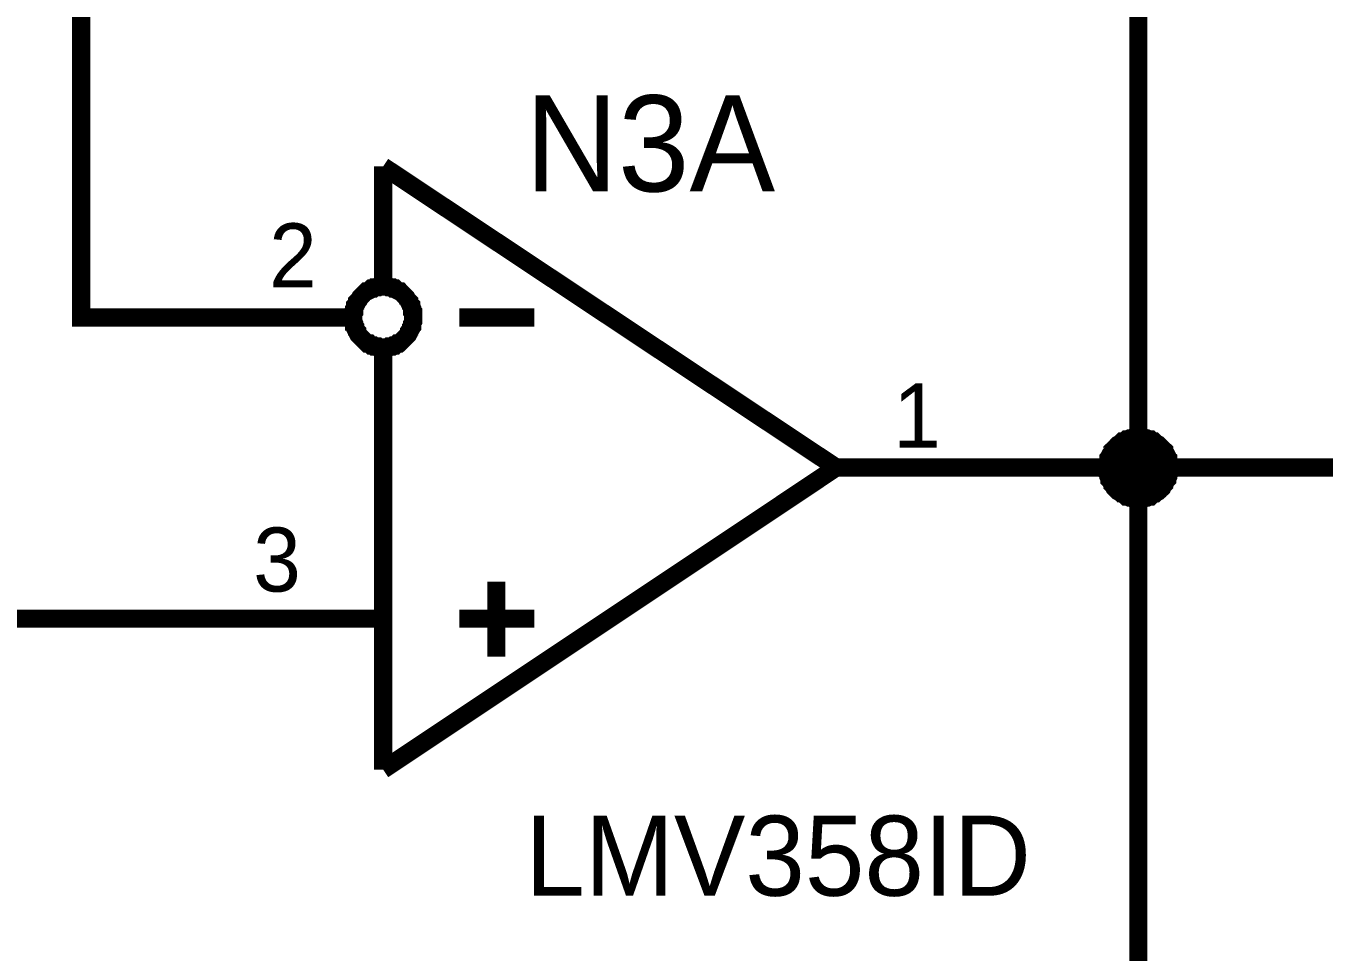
# Model space of a CAD drawing. Header units: millimetres. Extents: x 0 to 420, y 0 to 297.
# Drawn here: x 141.62 to 163.11, y 99.48 to 114.81 of the extents above; entities that cross this region are included whole.
import ezdxf

# ---------------------------------------------------------------- set-up
doc = ezdxf.new("R2010")
doc.units = ezdxf.units.MM
doc.layers.add('Sheet', color=255, linetype='Continuous')

msp = doc.modelspace()

# ---------------------------------------------------------------- linework, layer by layer
at = {"layer": 'Sheet'}
for points, const_width in [([(145.037, 109.984), (142.538, 109.984), (142.538, 117.485), (160.032, 117.485), (160.032, 107.5), (157.533, 107.5)], 0.3), ([(147.536, 112.484), (147.536, 110.613)], 0.3), ([(147.536, 112.484), (155.034, 107.5)], 0.3), ([(147.04, 109.984), (147.04, 110.017), (147.04, 110.034), (147.04, 110.067), (147.056, 110.083), (147.056, 110.117), (147.056, 110.133), (147.073, 110.166), (147.073, 110.183), (147.089, 110.199), (147.106, 110.232), (147.106, 110.249), (147.122, 110.266), (147.139, 110.282), (147.156, 110.315), (147.172, 110.332), (147.189, 110.348), (147.205, 110.365), (147.222, 110.381), (147.238, 110.398), (147.255, 110.415), (147.271, 110.415), (147.305, 110.431), (147.321, 110.448), (147.338, 110.464), (147.371, 110.464), (147.387, 110.481), (147.404, 110.481), (147.437, 110.481), (147.453, 110.497), (147.487, 110.497), (147.503, 110.497), (147.536, 110.497)], 0.3), ([(147.536, 110.497), (147.503, 110.497), (147.487, 110.497), (147.453, 110.497), (147.437, 110.481), (147.404, 110.481), (147.387, 110.481), (147.371, 110.464), (147.338, 110.464), (147.321, 110.448), (147.305, 110.431), (147.271, 110.415), (147.255, 110.415), (147.238, 110.398), (147.222, 110.381), (147.205, 110.365), (147.189, 110.348), (147.172, 110.332), (147.156, 110.315), (147.139, 110.282), (147.122, 110.266), (147.106, 110.249), (147.106, 110.232), (147.089, 110.199), (147.073, 110.183), (147.073, 110.166), (147.056, 110.133), (147.056, 110.117), (147.056, 110.083), (147.04, 110.067), (147.04, 110.034), (147.04, 110.017), (147.04, 109.984)], 0.3), ([(147.536, 110.497), (147.569, 110.497), (147.586, 110.497), (147.619, 110.497), (147.636, 110.481), (147.669, 110.481), (147.685, 110.481), (147.702, 110.464), (147.735, 110.464), (147.751, 110.448), (147.768, 110.431), (147.801, 110.415), (147.818, 110.415), (147.834, 110.398), (147.851, 110.381), (147.867, 110.365), (147.884, 110.348), (147.9, 110.332), (147.917, 110.315), (147.933, 110.282), (147.95, 110.266), (147.967, 110.249), (147.967, 110.232), (147.983, 110.199), (148, 110.183), (148, 110.166), (148.016, 110.133), (148.016, 110.117), (148.016, 110.083), (148.033, 110.067), (148.033, 110.034), (148.033, 110.017), (148.033, 109.984)], 0.3), ([(148.033, 109.984), (148.033, 110.017), (148.033, 110.034), (148.033, 110.067), (148.016, 110.083), (148.016, 110.117), (148.016, 110.133), (148, 110.166), (148, 110.183), (147.983, 110.199), (147.967, 110.232), (147.967, 110.249), (147.95, 110.266), (147.933, 110.282), (147.917, 110.315), (147.9, 110.332), (147.884, 110.348), (147.867, 110.365), (147.851, 110.381), (147.834, 110.398), (147.818, 110.415), (147.801, 110.415), (147.768, 110.431), (147.751, 110.448), (147.735, 110.464), (147.702, 110.464), (147.685, 110.481), (147.669, 110.481), (147.636, 110.481), (147.619, 110.497), (147.586, 110.497), (147.569, 110.497), (147.536, 110.497)], 0.3), ([(147.04, 109.984), (145.037, 109.984)], 0.3), ([(147.536, 109.487), (147.503, 109.487), (147.487, 109.487), (147.453, 109.487), (147.437, 109.504), (147.404, 109.504), (147.387, 109.504), (147.371, 109.52), (147.338, 109.52), (147.321, 109.537), (147.305, 109.554), (147.271, 109.554), (147.255, 109.57), (147.238, 109.587), (147.222, 109.603), (147.205, 109.62), (147.189, 109.636), (147.172, 109.653), (147.156, 109.669), (147.139, 109.686), (147.122, 109.703), (147.106, 109.736), (147.106, 109.752), (147.089, 109.769), (147.073, 109.802), (147.073, 109.818), (147.056, 109.835), (147.056, 109.868), (147.056, 109.885), (147.04, 109.918), (147.04, 109.934), (147.04, 109.967), (147.04, 109.984)], 0.3), ([(147.04, 109.984), (147.04, 109.984)], 0.3), ([(147.04, 109.984), (147.04, 109.967), (147.04, 109.934), (147.04, 109.918), (147.056, 109.885), (147.056, 109.868), (147.056, 109.835), (147.073, 109.818), (147.073, 109.802), (147.089, 109.769), (147.106, 109.752), (147.106, 109.736), (147.122, 109.703), (147.139, 109.686), (147.156, 109.669), (147.172, 109.653), (147.189, 109.636), (147.205, 109.62), (147.222, 109.603), (147.238, 109.587), (147.255, 109.57), (147.271, 109.554), (147.305, 109.554), (147.321, 109.537), (147.338, 109.52), (147.371, 109.52), (147.387, 109.504), (147.404, 109.504), (147.437, 109.504), (147.453, 109.487), (147.487, 109.487), (147.503, 109.487), (147.536, 109.487)], 0.3), ([(148.033, 109.984), (148.033, 109.967), (148.033, 109.934), (148.033, 109.918), (148.016, 109.885), (148.016, 109.868), (148.016, 109.835), (148, 109.818), (148, 109.802), (147.983, 109.769), (147.967, 109.752), (147.967, 109.736), (147.95, 109.703), (147.933, 109.686), (147.917, 109.669), (147.9, 109.653), (147.884, 109.636), (147.867, 109.62), (147.851, 109.603), (147.834, 109.587), (147.818, 109.57), (147.801, 109.554), (147.768, 109.554), (147.751, 109.537), (147.735, 109.52), (147.702, 109.52), (147.685, 109.504), (147.669, 109.504), (147.636, 109.504), (147.619, 109.487), (147.586, 109.487), (147.569, 109.487), (147.536, 109.487)], 0.3), ([(147.536, 109.487), (147.569, 109.487), (147.586, 109.487), (147.619, 109.487), (147.636, 109.504), (147.669, 109.504), (147.685, 109.504), (147.702, 109.52), (147.735, 109.52), (147.751, 109.537), (147.768, 109.554), (147.801, 109.554), (147.818, 109.57), (147.834, 109.587), (147.851, 109.603), (147.867, 109.62), (147.884, 109.636), (147.9, 109.653), (147.917, 109.669), (147.933, 109.686), (147.95, 109.703), (147.967, 109.736), (147.967, 109.752), (147.983, 109.769), (148, 109.802), (148, 109.818), (148.016, 109.835), (148.016, 109.868), (148.016, 109.885), (148.033, 109.918), (148.033, 109.934), (148.033, 109.967), (148.033, 109.984)], 0.3), ([(148.033, 109.984), (148.033, 109.984), (148.033, 109.984), (148.033, 109.984), (148.033, 109.984), (148.033, 109.984), (148.033, 109.984), (148.033, 109.984), (148.033, 109.984), (148.033, 109.984), (148.033, 109.984), (148.033, 109.984), (148.033, 109.984), (148.033, 109.984), (148.033, 109.984), (148.033, 109.984), (148.033, 109.984), (148.033, 109.984), (148.033, 109.984), (148.033, 109.984), (148.033, 109.984), (148.033, 109.984), (148.033, 109.984), (148.033, 109.984), (148.033, 109.984), (148.033, 109.984), (148.033, 109.984), (148.033, 109.984), (148.033, 109.984), (148.033, 109.984), (148.033, 109.984), (148.033, 109.984), (148.033, 109.984)], 0.3), ([(148.033, 109.984), (148.033, 109.984)], 0.3), ([(148.794, 109.984), (150.035, 109.984)], 0.3), ([(147.536, 109.371), (147.536, 102.499)], 0.3), ([(159.519, 107.5), (159.519, 107.517), (159.519, 107.55), (159.519, 107.566), (159.536, 107.6), (159.536, 107.616), (159.536, 107.649), (159.552, 107.666), (159.552, 107.682), (159.569, 107.715), (159.585, 107.732), (159.602, 107.749), (159.602, 107.782), (159.619, 107.798), (159.635, 107.815), (159.652, 107.831), (159.668, 107.848), (159.685, 107.865), (159.701, 107.881), (159.734, 107.898), (159.751, 107.914), (159.767, 107.931), (159.784, 107.931), (159.817, 107.947), (159.834, 107.964), (159.85, 107.964), (159.883, 107.98), (159.9, 107.98), (159.933, 107.98), (159.95, 107.997), (159.983, 107.997), (159.999, 107.997), (160.032, 107.997)], 0.3), ([(159.519, 107.5), (159.519, 107.517), (159.519, 107.55), (159.519, 107.566), (159.536, 107.6), (159.536, 107.616), (159.536, 107.649), (159.552, 107.666), (159.552, 107.682), (159.569, 107.715), (159.585, 107.732), (159.602, 107.749), (159.602, 107.782), (159.619, 107.798), (159.635, 107.815), (159.652, 107.831), (159.668, 107.848), (159.685, 107.865), (159.701, 107.881), (159.734, 107.898), (159.751, 107.914), (159.767, 107.931), (159.784, 107.931), (159.817, 107.947), (159.834, 107.964), (159.85, 107.964), (159.883, 107.98), (159.9, 107.98), (159.933, 107.98), (159.95, 107.997), (159.983, 107.997), (159.999, 107.997), (160.032, 107.997)], 0.3), ([(159.519, 107.5), (159.519, 107.517), (159.519, 107.55), (159.519, 107.566), (159.536, 107.6), (159.536, 107.616), (159.536, 107.649), (159.552, 107.666), (159.552, 107.682), (159.569, 107.715), (159.585, 107.732), (159.602, 107.749), (159.602, 107.782), (159.619, 107.798), (159.635, 107.815), (159.652, 107.831), (159.668, 107.848), (159.685, 107.865), (159.701, 107.881), (159.734, 107.898), (159.751, 107.914), (159.767, 107.931), (159.784, 107.931), (159.817, 107.947), (159.834, 107.964), (159.85, 107.964), (159.883, 107.98), (159.9, 107.98), (159.933, 107.98), (159.95, 107.997), (159.983, 107.997), (159.999, 107.997), (160.032, 107.997)], 0.3), ([(159.519, 107.5), (159.519, 107.517), (159.519, 107.55), (159.519, 107.566), (159.536, 107.6), (159.536, 107.616), (159.536, 107.649), (159.552, 107.666), (159.552, 107.682), (159.569, 107.715), (159.585, 107.732), (159.602, 107.749), (159.602, 107.782), (159.619, 107.798), (159.635, 107.815), (159.652, 107.831), (159.668, 107.848), (159.685, 107.865), (159.701, 107.881), (159.734, 107.898), (159.751, 107.914), (159.767, 107.931), (159.784, 107.931), (159.817, 107.947), (159.834, 107.964), (159.85, 107.964), (159.883, 107.98), (159.9, 107.98), (159.933, 107.98), (159.95, 107.997), (159.983, 107.997), (159.999, 107.997), (160.032, 107.997)], 0.3), ([(159.519, 107.5), (159.519, 107.517), (159.519, 107.55), (159.519, 107.566), (159.536, 107.6), (159.536, 107.616), (159.536, 107.649), (159.552, 107.666), (159.552, 107.682), (159.569, 107.715), (159.585, 107.732), (159.602, 107.749), (159.602, 107.782), (159.619, 107.798), (159.635, 107.815), (159.652, 107.831), (159.668, 107.848), (159.685, 107.865), (159.701, 107.881), (159.734, 107.898), (159.751, 107.914), (159.767, 107.931), (159.784, 107.931), (159.817, 107.947), (159.834, 107.964), (159.85, 107.964), (159.883, 107.98), (159.9, 107.98), (159.933, 107.98), (159.95, 107.997), (159.983, 107.997), (159.999, 107.997), (160.032, 107.997)], 0.3), ([(159.519, 107.5), (159.519, 107.517), (159.519, 107.55), (159.519, 107.566), (159.536, 107.6), (159.536, 107.616), (159.536, 107.649), (159.552, 107.666), (159.552, 107.682), (159.569, 107.715), (159.585, 107.732), (159.602, 107.749), (159.602, 107.782), (159.619, 107.798), (159.635, 107.815), (159.652, 107.831), (159.668, 107.848), (159.685, 107.865), (159.701, 107.881), (159.734, 107.898), (159.751, 107.914), (159.767, 107.931), (159.784, 107.931), (159.817, 107.947), (159.834, 107.964), (159.85, 107.964), (159.883, 107.98), (159.9, 107.98), (159.933, 107.98), (159.95, 107.997), (159.983, 107.997), (159.999, 107.997), (160.032, 107.997)], 0.3), ([(160.032, 107.997), (160.032, 107.997)], 0.3), ([(160.032, 107.997), (160.065, 107.997), (160.082, 107.997), (160.115, 107.997), (160.132, 107.98), (160.165, 107.98), (160.181, 107.98), (160.214, 107.964), (160.231, 107.964), (160.247, 107.947), (160.281, 107.931), (160.297, 107.931), (160.314, 107.914), (160.33, 107.898), (160.363, 107.881), (160.38, 107.865), (160.396, 107.848), (160.413, 107.831), (160.43, 107.815), (160.446, 107.798), (160.463, 107.782), (160.463, 107.749), (160.479, 107.732), (160.496, 107.715), (160.512, 107.682), (160.512, 107.666), (160.529, 107.649), (160.529, 107.616), (160.529, 107.6), (160.545, 107.566), (160.545, 107.55), (160.545, 107.517), (160.545, 107.5)], 0.3), ([(160.032, 107.997), (160.032, 107.997)], 0.3), ([(160.032, 107.997), (160.065, 107.997), (160.082, 107.997), (160.115, 107.997), (160.132, 107.98), (160.165, 107.98), (160.181, 107.98), (160.214, 107.964), (160.231, 107.964), (160.247, 107.947), (160.281, 107.931), (160.297, 107.931), (160.314, 107.914), (160.33, 107.898), (160.363, 107.881), (160.38, 107.865), (160.396, 107.848), (160.413, 107.831), (160.43, 107.815), (160.446, 107.798), (160.463, 107.782), (160.463, 107.749), (160.479, 107.732), (160.496, 107.715), (160.512, 107.682), (160.512, 107.666), (160.529, 107.649), (160.529, 107.616), (160.529, 107.6), (160.545, 107.566), (160.545, 107.55), (160.545, 107.517), (160.545, 107.5)], 0.3), ([(160.032, 107.997), (160.032, 107.997)], 0.3), ([(160.032, 107.997), (160.065, 107.997), (160.082, 107.997), (160.115, 107.997), (160.132, 107.98), (160.165, 107.98), (160.181, 107.98), (160.214, 107.964), (160.231, 107.964), (160.247, 107.947), (160.281, 107.931), (160.297, 107.931), (160.314, 107.914), (160.33, 107.898), (160.363, 107.881), (160.38, 107.865), (160.396, 107.848), (160.413, 107.831), (160.43, 107.815), (160.446, 107.798), (160.463, 107.782), (160.463, 107.749), (160.479, 107.732), (160.496, 107.715), (160.512, 107.682), (160.512, 107.666), (160.529, 107.649), (160.529, 107.616), (160.529, 107.6), (160.545, 107.566), (160.545, 107.55), (160.545, 107.517), (160.545, 107.5)], 0.3), ([(160.032, 107.997), (160.032, 107.997)], 0.3), ([(160.032, 107.997), (160.065, 107.997), (160.082, 107.997), (160.115, 107.997), (160.132, 107.98), (160.165, 107.98), (160.181, 107.98), (160.214, 107.964), (160.231, 107.964), (160.247, 107.947), (160.281, 107.931), (160.297, 107.931), (160.314, 107.914), (160.33, 107.898), (160.363, 107.881), (160.38, 107.865), (160.396, 107.848), (160.413, 107.831), (160.43, 107.815), (160.446, 107.798), (160.463, 107.782), (160.463, 107.749), (160.479, 107.732), (160.496, 107.715), (160.512, 107.682), (160.512, 107.666), (160.529, 107.649), (160.529, 107.616), (160.529, 107.6), (160.545, 107.566), (160.545, 107.55), (160.545, 107.517), (160.545, 107.5)], 0.3), ([(160.032, 107.997), (160.032, 107.997)], 0.3), ([(160.032, 107.997), (160.065, 107.997), (160.082, 107.997), (160.115, 107.997), (160.132, 107.98), (160.165, 107.98), (160.181, 107.98), (160.214, 107.964), (160.231, 107.964), (160.247, 107.947), (160.281, 107.931), (160.297, 107.931), (160.314, 107.914), (160.33, 107.898), (160.363, 107.881), (160.38, 107.865), (160.396, 107.848), (160.413, 107.831), (160.43, 107.815), (160.446, 107.798), (160.463, 107.782), (160.463, 107.749), (160.479, 107.732), (160.496, 107.715), (160.512, 107.682), (160.512, 107.666), (160.529, 107.649), (160.529, 107.616), (160.529, 107.6), (160.545, 107.566), (160.545, 107.55), (160.545, 107.517), (160.545, 107.5)], 0.3), ([(160.032, 107.997), (160.032, 107.997)], 0.3), ([(160.032, 107.997), (160.065, 107.997), (160.082, 107.997), (160.115, 107.997), (160.132, 107.98), (160.165, 107.98), (160.181, 107.98), (160.214, 107.964), (160.231, 107.964), (160.247, 107.947), (160.281, 107.931), (160.297, 107.931), (160.314, 107.914), (160.33, 107.898), (160.363, 107.881), (160.38, 107.865), (160.396, 107.848), (160.413, 107.831), (160.43, 107.815), (160.446, 107.798), (160.463, 107.782), (160.463, 107.749), (160.479, 107.732), (160.496, 107.715), (160.512, 107.682), (160.512, 107.666), (160.529, 107.649), (160.529, 107.616), (160.529, 107.6), (160.545, 107.566), (160.545, 107.55), (160.545, 107.517), (160.545, 107.5)], 0.3), ([(159.519, 107.5), (159.519, 107.517), (159.519, 107.55), (159.519, 107.566), (159.536, 107.6), (159.536, 107.616), (159.536, 107.649), (159.552, 107.666), (159.552, 107.682), (159.569, 107.715), (159.585, 107.732), (159.602, 107.749), (159.602, 107.782), (159.619, 107.798), (159.635, 107.815), (159.652, 107.831), (159.668, 107.848), (159.685, 107.865), (159.701, 107.881), (159.734, 107.898), (159.751, 107.914), (159.767, 107.931), (159.784, 107.931), (159.817, 107.947), (159.834, 107.964), (159.85, 107.964), (159.883, 107.98), (159.9, 107.98), (159.933, 107.98), (159.95, 107.997), (159.983, 107.997), (159.999, 107.997), (160.032, 107.997)], 0.0991), ([(159.519, 107.5), (159.519, 107.517), (159.519, 107.55), (159.519, 107.566), (159.536, 107.6), (159.536, 107.616), (159.536, 107.649), (159.552, 107.666), (159.552, 107.682), (159.569, 107.715), (159.585, 107.732), (159.602, 107.749), (159.602, 107.782), (159.619, 107.798), (159.635, 107.815), (159.652, 107.831), (159.668, 107.848), (159.685, 107.865), (159.701, 107.881), (159.734, 107.898), (159.751, 107.914), (159.767, 107.931), (159.784, 107.931), (159.817, 107.947), (159.834, 107.964), (159.85, 107.964), (159.883, 107.98), (159.9, 107.98), (159.933, 107.98), (159.95, 107.997), (159.983, 107.997), (159.999, 107.997), (160.032, 107.997)], 0.0991), ([(159.519, 107.5), (159.519, 107.517), (159.519, 107.55), (159.519, 107.566), (159.536, 107.6), (159.536, 107.616), (159.536, 107.649), (159.552, 107.666), (159.552, 107.682), (159.569, 107.715), (159.585, 107.732), (159.602, 107.749), (159.602, 107.782), (159.619, 107.798), (159.635, 107.815), (159.652, 107.831), (159.668, 107.848), (159.685, 107.865), (159.701, 107.881), (159.734, 107.898), (159.751, 107.914), (159.767, 107.931), (159.784, 107.931), (159.817, 107.947), (159.834, 107.964), (159.85, 107.964), (159.883, 107.98), (159.9, 107.98), (159.933, 107.98), (159.95, 107.997), (159.983, 107.997), (159.999, 107.997), (160.032, 107.997)], 0.0991), ([(159.519, 107.5), (159.519, 107.517), (159.519, 107.55), (159.519, 107.566), (159.536, 107.6), (159.536, 107.616), (159.536, 107.649), (159.552, 107.666), (159.552, 107.682), (159.569, 107.715), (159.585, 107.732), (159.602, 107.749), (159.602, 107.782), (159.619, 107.798), (159.635, 107.815), (159.652, 107.831), (159.668, 107.848), (159.685, 107.865), (159.701, 107.881), (159.734, 107.898), (159.751, 107.914), (159.767, 107.931), (159.784, 107.931), (159.817, 107.947), (159.834, 107.964), (159.85, 107.964), (159.883, 107.98), (159.9, 107.98), (159.933, 107.98), (159.95, 107.997), (159.983, 107.997), (159.999, 107.997), (160.032, 107.997)], 0.0991), ([(159.519, 107.5), (159.519, 107.517), (159.519, 107.55), (159.519, 107.566), (159.536, 107.6), (159.536, 107.616), (159.536, 107.649), (159.552, 107.666), (159.552, 107.682), (159.569, 107.715), (159.585, 107.732), (159.602, 107.749), (159.602, 107.782), (159.619, 107.798), (159.635, 107.815), (159.652, 107.831), (159.668, 107.848), (159.685, 107.865), (159.701, 107.881), (159.734, 107.898), (159.751, 107.914), (159.767, 107.931), (159.784, 107.931), (159.817, 107.947), (159.834, 107.964), (159.85, 107.964), (159.883, 107.98), (159.9, 107.98), (159.933, 107.98), (159.95, 107.997), (159.983, 107.997), (159.999, 107.997), (160.032, 107.997)], 0.0991), ([(159.519, 107.5), (159.519, 107.517), (159.519, 107.55), (159.519, 107.566), (159.536, 107.6), (159.536, 107.616), (159.536, 107.649), (159.552, 107.666), (159.552, 107.682), (159.569, 107.715), (159.585, 107.732), (159.602, 107.749), (159.602, 107.782), (159.619, 107.798), (159.635, 107.815), (159.652, 107.831), (159.668, 107.848), (159.685, 107.865), (159.701, 107.881), (159.734, 107.898), (159.751, 107.914), (159.767, 107.931), (159.784, 107.931), (159.817, 107.947), (159.834, 107.964), (159.85, 107.964), (159.883, 107.98), (159.9, 107.98), (159.933, 107.98), (159.95, 107.997), (159.983, 107.997), (159.999, 107.997), (160.032, 107.997)], 0.0991), ([(160.032, 107.997), (160.032, 107.997)], 0.0991), ([(160.032, 107.997), (160.065, 107.997), (160.082, 107.997), (160.115, 107.997), (160.132, 107.98), (160.165, 107.98), (160.181, 107.98), (160.214, 107.964), (160.231, 107.964), (160.247, 107.947), (160.281, 107.931), (160.297, 107.931), (160.314, 107.914), (160.33, 107.898), (160.363, 107.881), (160.38, 107.865), (160.396, 107.848), (160.413, 107.831), (160.43, 107.815), (160.446, 107.798), (160.463, 107.782), (160.463, 107.749), (160.479, 107.732), (160.496, 107.715), (160.512, 107.682), (160.512, 107.666), (160.529, 107.649), (160.529, 107.616), (160.529, 107.6), (160.545, 107.566), (160.545, 107.55), (160.545, 107.517), (160.545, 107.5)], 0.0991), ([(160.032, 107.997), (160.032, 107.997)], 0.0991), ([(160.032, 107.997), (160.065, 107.997), (160.082, 107.997), (160.115, 107.997), (160.132, 107.98), (160.165, 107.98), (160.181, 107.98), (160.214, 107.964), (160.231, 107.964), (160.247, 107.947), (160.281, 107.931), (160.297, 107.931), (160.314, 107.914), (160.33, 107.898), (160.363, 107.881), (160.38, 107.865), (160.396, 107.848), (160.413, 107.831), (160.43, 107.815), (160.446, 107.798), (160.463, 107.782), (160.463, 107.749), (160.479, 107.732), (160.496, 107.715), (160.512, 107.682), (160.512, 107.666), (160.529, 107.649), (160.529, 107.616), (160.529, 107.6), (160.545, 107.566), (160.545, 107.55), (160.545, 107.517), (160.545, 107.5)], 0.0991), ([(160.032, 107.997), (160.032, 107.997)], 0.0991), ([(160.032, 107.997), (160.065, 107.997), (160.082, 107.997), (160.115, 107.997), (160.132, 107.98), (160.165, 107.98), (160.181, 107.98), (160.214, 107.964), (160.231, 107.964), (160.247, 107.947), (160.281, 107.931), (160.297, 107.931), (160.314, 107.914), (160.33, 107.898), (160.363, 107.881), (160.38, 107.865), (160.396, 107.848), (160.413, 107.831), (160.43, 107.815), (160.446, 107.798), (160.463, 107.782), (160.463, 107.749), (160.479, 107.732), (160.496, 107.715), (160.512, 107.682), (160.512, 107.666), (160.529, 107.649), (160.529, 107.616), (160.529, 107.6), (160.545, 107.566), (160.545, 107.55), (160.545, 107.517), (160.545, 107.5)], 0.0991), ([(160.032, 107.997), (160.032, 107.997)], 0.0991), ([(160.032, 107.997), (160.065, 107.997), (160.082, 107.997), (160.115, 107.997), (160.132, 107.98), (160.165, 107.98), (160.181, 107.98), (160.214, 107.964), (160.231, 107.964), (160.247, 107.947), (160.281, 107.931), (160.297, 107.931), (160.314, 107.914), (160.33, 107.898), (160.363, 107.881), (160.38, 107.865), (160.396, 107.848), (160.413, 107.831), (160.43, 107.815), (160.446, 107.798), (160.463, 107.782), (160.463, 107.749), (160.479, 107.732), (160.496, 107.715), (160.512, 107.682), (160.512, 107.666), (160.529, 107.649), (160.529, 107.616), (160.529, 107.6), (160.545, 107.566), (160.545, 107.55), (160.545, 107.517), (160.545, 107.5)], 0.0991), ([(160.032, 107.997), (160.032, 107.997)], 0.0991), ([(160.032, 107.997), (160.065, 107.997), (160.082, 107.997), (160.115, 107.997), (160.132, 107.98), (160.165, 107.98), (160.181, 107.98), (160.214, 107.964), (160.231, 107.964), (160.247, 107.947), (160.281, 107.931), (160.297, 107.931), (160.314, 107.914), (160.33, 107.898), (160.363, 107.881), (160.38, 107.865), (160.396, 107.848), (160.413, 107.831), (160.43, 107.815), (160.446, 107.798), (160.463, 107.782), (160.463, 107.749), (160.479, 107.732), (160.496, 107.715), (160.512, 107.682), (160.512, 107.666), (160.529, 107.649), (160.529, 107.616), (160.529, 107.6), (160.545, 107.566), (160.545, 107.55), (160.545, 107.517), (160.545, 107.5)], 0.0991), ([(160.032, 107.997), (160.032, 107.997)], 0.0991), ([(160.032, 107.997), (160.065, 107.997), (160.082, 107.997), (160.115, 107.997), (160.132, 107.98), (160.165, 107.98), (160.181, 107.98), (160.214, 107.964), (160.231, 107.964), (160.247, 107.947), (160.281, 107.931), (160.297, 107.931), (160.314, 107.914), (160.33, 107.898), (160.363, 107.881), (160.38, 107.865), (160.396, 107.848), (160.413, 107.831), (160.43, 107.815), (160.446, 107.798), (160.463, 107.782), (160.463, 107.749), (160.479, 107.732), (160.496, 107.715), (160.512, 107.682), (160.512, 107.666), (160.529, 107.649), (160.529, 107.616), (160.529, 107.6), (160.545, 107.566), (160.545, 107.55), (160.545, 107.517), (160.545, 107.5)], 0.0991), ([(155.034, 107.5), (147.536, 102.499)], 0.3), ([(155.034, 107.5), (157.533, 107.5)], 0.3), ([(160.032, 106.987), (159.999, 106.987), (159.983, 106.987), (159.95, 106.987), (159.933, 107.003), (159.9, 107.003), (159.883, 107.003), (159.85, 107.02), (159.834, 107.02), (159.817, 107.037), (159.784, 107.053), (159.767, 107.07), (159.751, 107.07), (159.734, 107.086), (159.701, 107.103), (159.685, 107.119), (159.668, 107.136), (159.652, 107.152), (159.635, 107.169), (159.619, 107.202), (159.602, 107.219), (159.602, 107.235), (159.585, 107.252), (159.569, 107.285), (159.552, 107.302), (159.552, 107.318), (159.536, 107.351), (159.536, 107.368), (159.536, 107.401), (159.519, 107.417), (159.519, 107.451), (159.519, 107.467), (159.519, 107.5)], 0.3), ([(159.519, 107.5), (159.519, 107.5)], 0.3), ([(160.032, 106.987), (159.999, 106.987), (159.983, 106.987), (159.95, 106.987), (159.933, 107.003), (159.9, 107.003), (159.883, 107.003), (159.85, 107.02), (159.834, 107.02), (159.817, 107.037), (159.784, 107.053), (159.767, 107.07), (159.751, 107.07), (159.734, 107.086), (159.701, 107.103), (159.685, 107.119), (159.668, 107.136), (159.652, 107.152), (159.635, 107.169), (159.619, 107.202), (159.602, 107.219), (159.602, 107.235), (159.585, 107.252), (159.569, 107.285), (159.552, 107.302), (159.552, 107.318), (159.536, 107.351), (159.536, 107.368), (159.536, 107.401), (159.519, 107.417), (159.519, 107.451), (159.519, 107.467), (159.519, 107.5)], 0.3), ([(159.519, 107.5), (159.519, 107.5)], 0.3), ([(160.032, 106.987), (159.999, 106.987), (159.983, 106.987), (159.95, 106.987), (159.933, 107.003), (159.9, 107.003), (159.883, 107.003), (159.85, 107.02), (159.834, 107.02), (159.817, 107.037), (159.784, 107.053), (159.767, 107.07), (159.751, 107.07), (159.734, 107.086), (159.701, 107.103), (159.685, 107.119), (159.668, 107.136), (159.652, 107.152), (159.635, 107.169), (159.619, 107.202), (159.602, 107.219), (159.602, 107.235), (159.585, 107.252), (159.569, 107.285), (159.552, 107.302), (159.552, 107.318), (159.536, 107.351), (159.536, 107.368), (159.536, 107.401), (159.519, 107.417), (159.519, 107.451), (159.519, 107.467), (159.519, 107.5)], 0.3), ([(159.519, 107.5), (159.519, 107.5)], 0.3), ([(160.032, 106.987), (159.999, 106.987), (159.983, 106.987), (159.95, 106.987), (159.933, 107.003), (159.9, 107.003), (159.883, 107.003), (159.85, 107.02), (159.834, 107.02), (159.817, 107.037), (159.784, 107.053), (159.767, 107.07), (159.751, 107.07), (159.734, 107.086), (159.701, 107.103), (159.685, 107.119), (159.668, 107.136), (159.652, 107.152), (159.635, 107.169), (159.619, 107.202), (159.602, 107.219), (159.602, 107.235), (159.585, 107.252), (159.569, 107.285), (159.552, 107.302), (159.552, 107.318), (159.536, 107.351), (159.536, 107.368), (159.536, 107.401), (159.519, 107.417), (159.519, 107.451), (159.519, 107.467), (159.519, 107.5)], 0.3), ([(159.519, 107.5), (159.519, 107.5)], 0.3), ([(160.032, 106.987), (159.999, 106.987), (159.983, 106.987), (159.95, 106.987), (159.933, 107.003), (159.9, 107.003), (159.883, 107.003), (159.85, 107.02), (159.834, 107.02), (159.817, 107.037), (159.784, 107.053), (159.767, 107.07), (159.751, 107.07), (159.734, 107.086), (159.701, 107.103), (159.685, 107.119), (159.668, 107.136), (159.652, 107.152), (159.635, 107.169), (159.619, 107.202), (159.602, 107.219), (159.602, 107.235), (159.585, 107.252), (159.569, 107.285), (159.552, 107.302), (159.552, 107.318), (159.536, 107.351), (159.536, 107.368), (159.536, 107.401), (159.519, 107.417), (159.519, 107.451), (159.519, 107.467), (159.519, 107.5)], 0.3), ([(159.519, 107.5), (159.519, 107.5)], 0.3), ([(160.032, 106.987), (159.999, 106.987), (159.983, 106.987), (159.95, 106.987), (159.933, 107.003), (159.9, 107.003), (159.883, 107.003), (159.85, 107.02), (159.834, 107.02), (159.817, 107.037), (159.784, 107.053), (159.767, 107.07), (159.751, 107.07), (159.734, 107.086), (159.701, 107.103), (159.685, 107.119), (159.668, 107.136), (159.652, 107.152), (159.635, 107.169), (159.619, 107.202), (159.602, 107.219), (159.602, 107.235), (159.585, 107.252), (159.569, 107.285), (159.552, 107.302), (159.552, 107.318), (159.536, 107.351), (159.536, 107.368), (159.536, 107.401), (159.519, 107.417), (159.519, 107.451), (159.519, 107.467), (159.519, 107.5)], 0.3), ([(159.519, 107.5), (159.519, 107.5)], 0.3), ([(160.545, 107.5), (160.545, 107.467), (160.545, 107.451), (160.545, 107.417), (160.529, 107.401), (160.529, 107.368), (160.529, 107.351), (160.512, 107.318), (160.512, 107.302), (160.496, 107.285), (160.479, 107.252), (160.463, 107.235), (160.463, 107.219), (160.446, 107.202), (160.43, 107.169), (160.413, 107.152), (160.396, 107.136), (160.38, 107.119), (160.363, 107.103), (160.33, 107.086), (160.314, 107.07), (160.297, 107.07), (160.281, 107.053), (160.247, 107.037), (160.231, 107.02), (160.214, 107.02), (160.181, 107.003), (160.165, 107.003), (160.132, 107.003), (160.115, 106.987), (160.082, 106.987), (160.065, 106.987), (160.032, 106.987)], 0.3), ([(160.032, 107.5), (162.532, 107.5)], 0.3), ([(160.545, 107.5), (160.545, 107.467), (160.545, 107.451), (160.545, 107.417), (160.529, 107.401), (160.529, 107.368), (160.529, 107.351), (160.512, 107.318), (160.512, 107.302), (160.496, 107.285), (160.479, 107.252), (160.463, 107.235), (160.463, 107.219), (160.446, 107.202), (160.43, 107.169), (160.413, 107.152), (160.396, 107.136), (160.38, 107.119), (160.363, 107.103), (160.33, 107.086), (160.314, 107.07), (160.297, 107.07), (160.281, 107.053), (160.247, 107.037), (160.231, 107.02), (160.214, 107.02), (160.181, 107.003), (160.165, 107.003), (160.132, 107.003), (160.115, 106.987), (160.082, 106.987), (160.065, 106.987), (160.032, 106.987)], 0.3), ([(162.532, 94.998), (160.032, 94.998), (160.032, 107.5)], 0.3), ([(160.545, 107.5), (160.545, 107.467), (160.545, 107.451), (160.545, 107.417), (160.529, 107.401), (160.529, 107.368), (160.529, 107.351), (160.512, 107.318), (160.512, 107.302), (160.496, 107.285), (160.479, 107.252), (160.463, 107.235), (160.463, 107.219), (160.446, 107.202), (160.43, 107.169), (160.413, 107.152), (160.396, 107.136), (160.38, 107.119), (160.363, 107.103), (160.33, 107.086), (160.314, 107.07), (160.297, 107.07), (160.281, 107.053), (160.247, 107.037), (160.231, 107.02), (160.214, 107.02), (160.181, 107.003), (160.165, 107.003), (160.132, 107.003), (160.115, 106.987), (160.082, 106.987), (160.065, 106.987), (160.032, 106.987)], 0.3), ([(160.545, 107.5), (160.545, 107.467), (160.545, 107.451), (160.545, 107.417), (160.529, 107.401), (160.529, 107.368), (160.529, 107.351), (160.512, 107.318), (160.512, 107.302), (160.496, 107.285), (160.479, 107.252), (160.463, 107.235), (160.463, 107.219), (160.446, 107.202), (160.43, 107.169), (160.413, 107.152), (160.396, 107.136), (160.38, 107.119), (160.363, 107.103), (160.33, 107.086), (160.314, 107.07), (160.297, 107.07), (160.281, 107.053), (160.247, 107.037), (160.231, 107.02), (160.214, 107.02), (160.181, 107.003), (160.165, 107.003), (160.132, 107.003), (160.115, 106.987), (160.082, 106.987), (160.065, 106.987), (160.032, 106.987)], 0.3), ([(160.545, 107.5), (160.545, 107.467), (160.545, 107.451), (160.545, 107.417), (160.529, 107.401), (160.529, 107.368), (160.529, 107.351), (160.512, 107.318), (160.512, 107.302), (160.496, 107.285), (160.479, 107.252), (160.463, 107.235), (160.463, 107.219), (160.446, 107.202), (160.43, 107.169), (160.413, 107.152), (160.396, 107.136), (160.38, 107.119), (160.363, 107.103), (160.33, 107.086), (160.314, 107.07), (160.297, 107.07), (160.281, 107.053), (160.247, 107.037), (160.231, 107.02), (160.214, 107.02), (160.181, 107.003), (160.165, 107.003), (160.132, 107.003), (160.115, 106.987), (160.082, 106.987), (160.065, 106.987), (160.032, 106.987)], 0.3), ([(160.545, 107.5), (160.545, 107.467), (160.545, 107.451), (160.545, 107.417), (160.529, 107.401), (160.529, 107.368), (160.529, 107.351), (160.512, 107.318), (160.512, 107.302), (160.496, 107.285), (160.479, 107.252), (160.463, 107.235), (160.463, 107.219), (160.446, 107.202), (160.43, 107.169), (160.413, 107.152), (160.396, 107.136), (160.38, 107.119), (160.363, 107.103), (160.33, 107.086), (160.314, 107.07), (160.297, 107.07), (160.281, 107.053), (160.247, 107.037), (160.231, 107.02), (160.214, 107.02), (160.181, 107.003), (160.165, 107.003), (160.132, 107.003), (160.115, 106.987), (160.082, 106.987), (160.065, 106.987), (160.032, 106.987)], 0.3), ([(160.545, 107.5), (160.545, 107.5), (160.545, 107.5), (160.545, 107.5), (160.545, 107.5), (160.545, 107.5), (160.545, 107.5), (160.545, 107.5), (160.545, 107.5), (160.545, 107.5), (160.545, 107.5), (160.545, 107.5), (160.545, 107.5), (160.545, 107.5), (160.545, 107.5), (160.545, 107.5), (160.545, 107.5), (160.545, 107.5), (160.545, 107.5), (160.545, 107.5), (160.545, 107.5), (160.545, 107.5), (160.545, 107.5), (160.545, 107.5), (160.545, 107.5), (160.545, 107.5), (160.545, 107.5), (160.545, 107.5), (160.545, 107.5), (160.545, 107.5), (160.545, 107.5), (160.545, 107.5), (160.545, 107.5)], 0.3), ([(160.545, 107.5), (160.545, 107.5)], 0.3), ([(160.545, 107.5), (160.545, 107.5), (160.545, 107.5), (160.545, 107.5), (160.545, 107.5), (160.545, 107.5), (160.545, 107.5), (160.545, 107.5), (160.545, 107.5), (160.545, 107.5), (160.545, 107.5), (160.545, 107.5), (160.545, 107.5), (160.545, 107.5), (160.545, 107.5), (160.545, 107.5), (160.545, 107.5), (160.545, 107.5), (160.545, 107.5), (160.545, 107.5), (160.545, 107.5), (160.545, 107.5), (160.545, 107.5), (160.545, 107.5), (160.545, 107.5), (160.545, 107.5), (160.545, 107.5), (160.545, 107.5), (160.545, 107.5), (160.545, 107.5), (160.545, 107.5), (160.545, 107.5), (160.545, 107.5)], 0.3), ([(160.545, 107.5), (160.545, 107.5)], 0.3), ([(160.545, 107.5), (160.545, 107.5), (160.545, 107.5), (160.545, 107.5), (160.545, 107.5), (160.545, 107.5), (160.545, 107.5), (160.545, 107.5), (160.545, 107.5), (160.545, 107.5), (160.545, 107.5), (160.545, 107.5), (160.545, 107.5), (160.545, 107.5), (160.545, 107.5), (160.545, 107.5), (160.545, 107.5), (160.545, 107.5), (160.545, 107.5), (160.545, 107.5), (160.545, 107.5), (160.545, 107.5), (160.545, 107.5), (160.545, 107.5), (160.545, 107.5), (160.545, 107.5), (160.545, 107.5), (160.545, 107.5), (160.545, 107.5), (160.545, 107.5), (160.545, 107.5), (160.545, 107.5), (160.545, 107.5)], 0.3), ([(160.545, 107.5), (160.545, 107.5)], 0.3), ([(160.545, 107.5), (160.545, 107.5), (160.545, 107.5), (160.545, 107.5), (160.545, 107.5), (160.545, 107.5), (160.545, 107.5), (160.545, 107.5), (160.545, 107.5), (160.545, 107.5), (160.545, 107.5), (160.545, 107.5), (160.545, 107.5), (160.545, 107.5), (160.545, 107.5), (160.545, 107.5), (160.545, 107.5), (160.545, 107.5), (160.545, 107.5), (160.545, 107.5), (160.545, 107.5), (160.545, 107.5), (160.545, 107.5), (160.545, 107.5), (160.545, 107.5), (160.545, 107.5), (160.545, 107.5), (160.545, 107.5), (160.545, 107.5), (160.545, 107.5), (160.545, 107.5), (160.545, 107.5), (160.545, 107.5)], 0.3), ([(160.545, 107.5), (160.545, 107.5)], 0.3), ([(160.545, 107.5), (160.545, 107.5), (160.545, 107.5), (160.545, 107.5), (160.545, 107.5), (160.545, 107.5), (160.545, 107.5), (160.545, 107.5), (160.545, 107.5), (160.545, 107.5), (160.545, 107.5), (160.545, 107.5), (160.545, 107.5), (160.545, 107.5), (160.545, 107.5), (160.545, 107.5), (160.545, 107.5), (160.545, 107.5), (160.545, 107.5), (160.545, 107.5), (160.545, 107.5), (160.545, 107.5), (160.545, 107.5), (160.545, 107.5), (160.545, 107.5), (160.545, 107.5), (160.545, 107.5), (160.545, 107.5), (160.545, 107.5), (160.545, 107.5), (160.545, 107.5), (160.545, 107.5), (160.545, 107.5)], 0.3), ([(160.545, 107.5), (160.545, 107.5)], 0.3), ([(160.545, 107.5), (160.545, 107.5), (160.545, 107.5), (160.545, 107.5), (160.545, 107.5), (160.545, 107.5), (160.545, 107.5), (160.545, 107.5), (160.545, 107.5), (160.545, 107.5), (160.545, 107.5), (160.545, 107.5), (160.545, 107.5), (160.545, 107.5), (160.545, 107.5), (160.545, 107.5), (160.545, 107.5), (160.545, 107.5), (160.545, 107.5), (160.545, 107.5), (160.545, 107.5), (160.545, 107.5), (160.545, 107.5), (160.545, 107.5), (160.545, 107.5), (160.545, 107.5), (160.545, 107.5), (160.545, 107.5), (160.545, 107.5), (160.545, 107.5), (160.545, 107.5), (160.545, 107.5), (160.545, 107.5)], 0.3), ([(160.545, 107.5), (160.545, 107.5)], 0.3), ([(165.031, 107.5), (162.532, 107.5)], 0.3), ([(160.032, 106.987), (159.999, 106.987), (159.983, 106.987), (159.95, 106.987), (159.933, 107.003), (159.9, 107.003), (159.883, 107.003), (159.85, 107.02), (159.834, 107.02), (159.817, 107.037), (159.784, 107.053), (159.767, 107.07), (159.751, 107.07), (159.734, 107.086), (159.701, 107.103), (159.685, 107.119), (159.668, 107.136), (159.652, 107.152), (159.635, 107.169), (159.619, 107.202), (159.602, 107.219), (159.602, 107.235), (159.585, 107.252), (159.569, 107.285), (159.552, 107.302), (159.552, 107.318), (159.536, 107.351), (159.536, 107.368), (159.536, 107.401), (159.519, 107.417), (159.519, 107.451), (159.519, 107.467), (159.519, 107.5)], 0.0991), ([(159.519, 107.5), (159.519, 107.5)], 0.0991), ([(160.032, 106.987), (159.999, 106.987), (159.983, 106.987), (159.95, 106.987), (159.933, 107.003), (159.9, 107.003), (159.883, 107.003), (159.85, 107.02), (159.834, 107.02), (159.817, 107.037), (159.784, 107.053), (159.767, 107.07), (159.751, 107.07), (159.734, 107.086), (159.701, 107.103), (159.685, 107.119), (159.668, 107.136), (159.652, 107.152), (159.635, 107.169), (159.619, 107.202), (159.602, 107.219), (159.602, 107.235), (159.585, 107.252), (159.569, 107.285), (159.552, 107.302), (159.552, 107.318), (159.536, 107.351), (159.536, 107.368), (159.536, 107.401), (159.519, 107.417), (159.519, 107.451), (159.519, 107.467), (159.519, 107.5)], 0.0991), ([(159.519, 107.5), (159.519, 107.5)], 0.0991), ([(160.032, 106.987), (159.999, 106.987), (159.983, 106.987), (159.95, 106.987), (159.933, 107.003), (159.9, 107.003), (159.883, 107.003), (159.85, 107.02), (159.834, 107.02), (159.817, 107.037), (159.784, 107.053), (159.767, 107.07), (159.751, 107.07), (159.734, 107.086), (159.701, 107.103), (159.685, 107.119), (159.668, 107.136), (159.652, 107.152), (159.635, 107.169), (159.619, 107.202), (159.602, 107.219), (159.602, 107.235), (159.585, 107.252), (159.569, 107.285), (159.552, 107.302), (159.552, 107.318), (159.536, 107.351), (159.536, 107.368), (159.536, 107.401), (159.519, 107.417), (159.519, 107.451), (159.519, 107.467), (159.519, 107.5)], 0.0991), ([(159.519, 107.5), (159.519, 107.5)], 0.0991), ([(160.032, 106.987), (159.999, 106.987), (159.983, 106.987), (159.95, 106.987), (159.933, 107.003), (159.9, 107.003), (159.883, 107.003), (159.85, 107.02), (159.834, 107.02), (159.817, 107.037), (159.784, 107.053), (159.767, 107.07), (159.751, 107.07), (159.734, 107.086), (159.701, 107.103), (159.685, 107.119), (159.668, 107.136), (159.652, 107.152), (159.635, 107.169), (159.619, 107.202), (159.602, 107.219), (159.602, 107.235), (159.585, 107.252), (159.569, 107.285), (159.552, 107.302), (159.552, 107.318), (159.536, 107.351), (159.536, 107.368), (159.536, 107.401), (159.519, 107.417), (159.519, 107.451), (159.519, 107.467), (159.519, 107.5)], 0.0991), ([(159.519, 107.5), (159.519, 107.5)], 0.0991), ([(160.032, 106.987), (159.999, 106.987), (159.983, 106.987), (159.95, 106.987), (159.933, 107.003), (159.9, 107.003), (159.883, 107.003), (159.85, 107.02), (159.834, 107.02), (159.817, 107.037), (159.784, 107.053), (159.767, 107.07), (159.751, 107.07), (159.734, 107.086), (159.701, 107.103), (159.685, 107.119), (159.668, 107.136), (159.652, 107.152), (159.635, 107.169), (159.619, 107.202), (159.602, 107.219), (159.602, 107.235), (159.585, 107.252), (159.569, 107.285), (159.552, 107.302), (159.552, 107.318), (159.536, 107.351), (159.536, 107.368), (159.536, 107.401), (159.519, 107.417), (159.519, 107.451), (159.519, 107.467), (159.519, 107.5)], 0.0991), ([(159.519, 107.5), (159.519, 107.5)], 0.0991), ([(160.032, 106.987), (159.999, 106.987), (159.983, 106.987), (159.95, 106.987), (159.933, 107.003), (159.9, 107.003), (159.883, 107.003), (159.85, 107.02), (159.834, 107.02), (159.817, 107.037), (159.784, 107.053), (159.767, 107.07), (159.751, 107.07), (159.734, 107.086), (159.701, 107.103), (159.685, 107.119), (159.668, 107.136), (159.652, 107.152), (159.635, 107.169), (159.619, 107.202), (159.602, 107.219), (159.602, 107.235), (159.585, 107.252), (159.569, 107.285), (159.552, 107.302), (159.552, 107.318), (159.536, 107.351), (159.536, 107.368), (159.536, 107.401), (159.519, 107.417), (159.519, 107.451), (159.519, 107.467), (159.519, 107.5)], 0.0991), ([(159.519, 107.5), (159.519, 107.5)], 0.0991), ([(160.545, 107.5), (160.545, 107.467), (160.545, 107.451), (160.545, 107.417), (160.529, 107.401), (160.529, 107.368), (160.529, 107.351), (160.512, 107.318), (160.512, 107.302), (160.496, 107.285), (160.479, 107.252), (160.463, 107.235), (160.463, 107.219), (160.446, 107.202), (160.43, 107.169), (160.413, 107.152), (160.396, 107.136), (160.38, 107.119), (160.363, 107.103), (160.33, 107.086), (160.314, 107.07), (160.297, 107.07), (160.281, 107.053), (160.247, 107.037), (160.231, 107.02), (160.214, 107.02), (160.181, 107.003), (160.165, 107.003), (160.132, 107.003), (160.115, 106.987), (160.082, 106.987), (160.065, 106.987), (160.032, 106.987)], 0.0991), ([(160.545, 107.5), (160.545, 107.467), (160.545, 107.451), (160.545, 107.417), (160.529, 107.401), (160.529, 107.368), (160.529, 107.351), (160.512, 107.318), (160.512, 107.302), (160.496, 107.285), (160.479, 107.252), (160.463, 107.235), (160.463, 107.219), (160.446, 107.202), (160.43, 107.169), (160.413, 107.152), (160.396, 107.136), (160.38, 107.119), (160.363, 107.103), (160.33, 107.086), (160.314, 107.07), (160.297, 107.07), (160.281, 107.053), (160.247, 107.037), (160.231, 107.02), (160.214, 107.02), (160.181, 107.003), (160.165, 107.003), (160.132, 107.003), (160.115, 106.987), (160.082, 106.987), (160.065, 106.987), (160.032, 106.987)], 0.0991), ([(160.545, 107.5), (160.545, 107.467), (160.545, 107.451), (160.545, 107.417), (160.529, 107.401), (160.529, 107.368), (160.529, 107.351), (160.512, 107.318), (160.512, 107.302), (160.496, 107.285), (160.479, 107.252), (160.463, 107.235), (160.463, 107.219), (160.446, 107.202), (160.43, 107.169), (160.413, 107.152), (160.396, 107.136), (160.38, 107.119), (160.363, 107.103), (160.33, 107.086), (160.314, 107.07), (160.297, 107.07), (160.281, 107.053), (160.247, 107.037), (160.231, 107.02), (160.214, 107.02), (160.181, 107.003), (160.165, 107.003), (160.132, 107.003), (160.115, 106.987), (160.082, 106.987), (160.065, 106.987), (160.032, 106.987)], 0.0991), ([(160.545, 107.5), (160.545, 107.467), (160.545, 107.451), (160.545, 107.417), (160.529, 107.401), (160.529, 107.368), (160.529, 107.351), (160.512, 107.318), (160.512, 107.302), (160.496, 107.285), (160.479, 107.252), (160.463, 107.235), (160.463, 107.219), (160.446, 107.202), (160.43, 107.169), (160.413, 107.152), (160.396, 107.136), (160.38, 107.119), (160.363, 107.103), (160.33, 107.086), (160.314, 107.07), (160.297, 107.07), (160.281, 107.053), (160.247, 107.037), (160.231, 107.02), (160.214, 107.02), (160.181, 107.003), (160.165, 107.003), (160.132, 107.003), (160.115, 106.987), (160.082, 106.987), (160.065, 106.987), (160.032, 106.987)], 0.0991), ([(160.545, 107.5), (160.545, 107.467), (160.545, 107.451), (160.545, 107.417), (160.529, 107.401), (160.529, 107.368), (160.529, 107.351), (160.512, 107.318), (160.512, 107.302), (160.496, 107.285), (160.479, 107.252), (160.463, 107.235), (160.463, 107.219), (160.446, 107.202), (160.43, 107.169), (160.413, 107.152), (160.396, 107.136), (160.38, 107.119), (160.363, 107.103), (160.33, 107.086), (160.314, 107.07), (160.297, 107.07), (160.281, 107.053), (160.247, 107.037), (160.231, 107.02), (160.214, 107.02), (160.181, 107.003), (160.165, 107.003), (160.132, 107.003), (160.115, 106.987), (160.082, 106.987), (160.065, 106.987), (160.032, 106.987)], 0.0991), ([(160.545, 107.5), (160.545, 107.467), (160.545, 107.451), (160.545, 107.417), (160.529, 107.401), (160.529, 107.368), (160.529, 107.351), (160.512, 107.318), (160.512, 107.302), (160.496, 107.285), (160.479, 107.252), (160.463, 107.235), (160.463, 107.219), (160.446, 107.202), (160.43, 107.169), (160.413, 107.152), (160.396, 107.136), (160.38, 107.119), (160.363, 107.103), (160.33, 107.086), (160.314, 107.07), (160.297, 107.07), (160.281, 107.053), (160.247, 107.037), (160.231, 107.02), (160.214, 107.02), (160.181, 107.003), (160.165, 107.003), (160.132, 107.003), (160.115, 106.987), (160.082, 106.987), (160.065, 106.987), (160.032, 106.987)], 0.0991), ([(160.545, 107.5), (160.545, 107.5), (160.545, 107.5), (160.545, 107.5), (160.545, 107.5), (160.545, 107.5), (160.545, 107.5), (160.545, 107.5), (160.545, 107.5), (160.545, 107.5), (160.545, 107.5), (160.545, 107.5), (160.545, 107.5), (160.545, 107.5), (160.545, 107.5), (160.545, 107.5), (160.545, 107.5), (160.545, 107.5), (160.545, 107.5), (160.545, 107.5), (160.545, 107.5), (160.545, 107.5), (160.545, 107.5), (160.545, 107.5), (160.545, 107.5), (160.545, 107.5), (160.545, 107.5), (160.545, 107.5), (160.545, 107.5), (160.545, 107.5), (160.545, 107.5), (160.545, 107.5), (160.545, 107.5)], 0.0991), ([(160.545, 107.5), (160.545, 107.5)], 0.0991), ([(160.545, 107.5), (160.545, 107.5), (160.545, 107.5), (160.545, 107.5), (160.545, 107.5), (160.545, 107.5), (160.545, 107.5), (160.545, 107.5), (160.545, 107.5), (160.545, 107.5), (160.545, 107.5), (160.545, 107.5), (160.545, 107.5), (160.545, 107.5), (160.545, 107.5), (160.545, 107.5), (160.545, 107.5), (160.545, 107.5), (160.545, 107.5), (160.545, 107.5), (160.545, 107.5), (160.545, 107.5), (160.545, 107.5), (160.545, 107.5), (160.545, 107.5), (160.545, 107.5), (160.545, 107.5), (160.545, 107.5), (160.545, 107.5), (160.545, 107.5), (160.545, 107.5), (160.545, 107.5), (160.545, 107.5)], 0.0991), ([(160.545, 107.5), (160.545, 107.5)], 0.0991), ([(160.545, 107.5), (160.545, 107.5), (160.545, 107.5), (160.545, 107.5), (160.545, 107.5), (160.545, 107.5), (160.545, 107.5), (160.545, 107.5), (160.545, 107.5), (160.545, 107.5), (160.545, 107.5), (160.545, 107.5), (160.545, 107.5), (160.545, 107.5), (160.545, 107.5), (160.545, 107.5), (160.545, 107.5), (160.545, 107.5), (160.545, 107.5), (160.545, 107.5), (160.545, 107.5), (160.545, 107.5), (160.545, 107.5), (160.545, 107.5), (160.545, 107.5), (160.545, 107.5), (160.545, 107.5), (160.545, 107.5), (160.545, 107.5), (160.545, 107.5), (160.545, 107.5), (160.545, 107.5), (160.545, 107.5)], 0.0991), ([(160.545, 107.5), (160.545, 107.5)], 0.0991), ([(160.545, 107.5), (160.545, 107.5), (160.545, 107.5), (160.545, 107.5), (160.545, 107.5), (160.545, 107.5), (160.545, 107.5), (160.545, 107.5), (160.545, 107.5), (160.545, 107.5), (160.545, 107.5), (160.545, 107.5), (160.545, 107.5), (160.545, 107.5), (160.545, 107.5), (160.545, 107.5), (160.545, 107.5), (160.545, 107.5), (160.545, 107.5), (160.545, 107.5), (160.545, 107.5), (160.545, 107.5), (160.545, 107.5), (160.545, 107.5), (160.545, 107.5), (160.545, 107.5), (160.545, 107.5), (160.545, 107.5), (160.545, 107.5), (160.545, 107.5), (160.545, 107.5), (160.545, 107.5), (160.545, 107.5)], 0.0991), ([(160.545, 107.5), (160.545, 107.5)], 0.0991), ([(160.545, 107.5), (160.545, 107.5), (160.545, 107.5), (160.545, 107.5), (160.545, 107.5), (160.545, 107.5), (160.545, 107.5), (160.545, 107.5), (160.545, 107.5), (160.545, 107.5), (160.545, 107.5), (160.545, 107.5), (160.545, 107.5), (160.545, 107.5), (160.545, 107.5), (160.545, 107.5), (160.545, 107.5), (160.545, 107.5), (160.545, 107.5), (160.545, 107.5), (160.545, 107.5), (160.545, 107.5), (160.545, 107.5), (160.545, 107.5), (160.545, 107.5), (160.545, 107.5), (160.545, 107.5), (160.545, 107.5), (160.545, 107.5), (160.545, 107.5), (160.545, 107.5), (160.545, 107.5), (160.545, 107.5)], 0.0991), ([(160.545, 107.5), (160.545, 107.5)], 0.0991), ([(160.545, 107.5), (160.545, 107.5), (160.545, 107.5), (160.545, 107.5), (160.545, 107.5), (160.545, 107.5), (160.545, 107.5), (160.545, 107.5), (160.545, 107.5), (160.545, 107.5), (160.545, 107.5), (160.545, 107.5), (160.545, 107.5), (160.545, 107.5), (160.545, 107.5), (160.545, 107.5), (160.545, 107.5), (160.545, 107.5), (160.545, 107.5), (160.545, 107.5), (160.545, 107.5), (160.545, 107.5), (160.545, 107.5), (160.545, 107.5), (160.545, 107.5), (160.545, 107.5), (160.545, 107.5), (160.545, 107.5), (160.545, 107.5), (160.545, 107.5), (160.545, 107.5), (160.545, 107.5), (160.545, 107.5)], 0.0991), ([(160.545, 107.5), (160.545, 107.5)], 0.0991), ([(149.407, 105.613), (149.407, 104.371)], 0.3), ([(140.039, 105), (142.538, 105)], 0.3), ([(142.538, 105), (145.037, 105)], 0.3), ([(147.536, 105), (145.037, 105)], 0.3), ([(148.794, 105), (150.035, 105)], 0.3)]:
    msp.add_lwpolyline(points, dxfattribs=dict(at, const_width=const_width))
at = {"layer": 'Sheet', "const_width": 0.508}
msp.add_lwpolyline([(159.746, 107.5, 1), (160.254, 107.5, 1)], format="xyb", close=True, dxfattribs=at)

# ---------------------------------------------------------------- texts
at = {"layer": 'Sheet'}
for s, height, p in [('N3A', 1.5897, (149.887, 112.07)), ('2', 1.06, (145.649, 110.481)), ('1', 1.06, (155.977, 107.831)), ('3', 1.06, (145.385, 105.447)), ('LMV358ID', 1.3247, (149.887, 100.413))]:
    msp.add_text(s, height=height, dxfattribs=at).set_placement(p)

doc.saveas('drawing.dxf')
